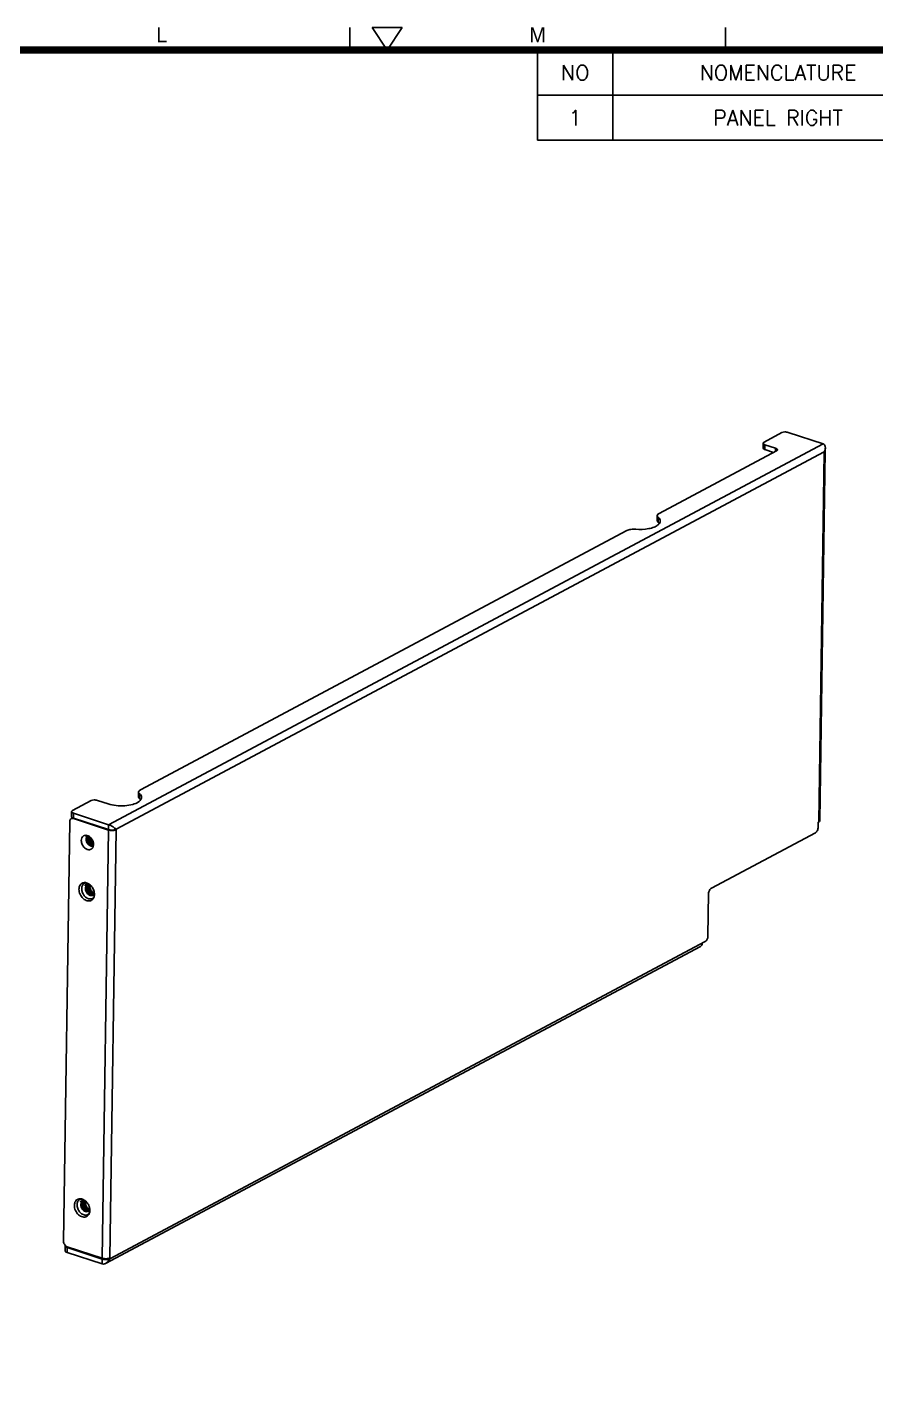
# Model space of a CAD drawing. Extents: x -425 to 6552, y -3049 to 3105.
# Drawn here: x 2870.2 to 2983, y -2190 to -2007.6 of the extents above; entities that cross this region are included whole.
import ezdxf
from ezdxf.enums import TextEntityAlignment as Align

# ---------------------------------------------------------------- set-up
doc = ezdxf.new("R2010")
doc.units = 0
doc.layers.get('0').update_dxf_attribs({"linetype": 'CONTINUOUS'})
doc.styles.add('SIM', font='simplex')
doc.styles.get("Standard").update_dxf_attribs({"font": 'gulim.ttc', "width": 0.8, "height": 2})

msp = doc.modelspace()

# ---------------------------------------------------------------- linework, layer by layer
for p, q in [((2913.04, -2010.65), (2913.04, -2007.65)), ((2918.04, -2010.65), (2916.04, -2007.65)), ((2920.04, -2007.65), (2916.04, -2007.65)), ((2920.04, -2007.65), (2918.04, -2010.65)), ((2963.04, -2010.65), (2963.04, -2007.65)), ((2938.04, -2022.65), (2938.04, -2010.65)), ((2948.04, -2010.65), (2948.04, -2022.65)), ((2938.04, -2016.65), (3113.04, -2016.65)), ((2938.04, -2022.65), (3113.04, -2022.65))]:
    msp.add_line(p, q)
at = {"color": 7, "linetype": 'CONTINUOUS'}
for p, q in [((2970.53, -2061.54), (2968.17, -2062.8)), ((2976.05, -2063.03), (2971.37, -2061.5)), ((2976.05, -2063.03), (2880.96, -2113.68)), ((2976.17, -2064.11), (2881.96, -2114.29)), ((2969.83, -2063.96), (2954.2, -2072.29)), ((2968.04, -2062.94), (2968.03, -2063.6)), ((2968.28, -2063.15), (2968.27, -2063.8)), ((2968.27, -2063.8), (2969.42, -2064.18)), ((2968.28, -2063.15), (2969.71, -2063.61)), ((2969.71, -2064.03), (2969.71, -2063.61)), ((2976.17, -2064.16), (2975.46, -2113.31)), ((2976.32, -2063.99), (2975.6, -2113.13)), ((2976.1, -2064.15), (2976.1, -2064.2)), ((2976.1, -2064.2), (2976.17, -2064.16)), ((2976.32, -2063.93), (2976.33, -2063.54)), ((2953.96, -2072.58), (2953.95, -2073.24)), ((2954.08, -2072.8), (2954.07, -2073.46)), ((2949.93, -2074.56), (2885.19, -2109.04)), ((2884.95, -2109.34), (2884.94, -2109.99)), ((2885.07, -2109.56), (2885.06, -2110.21)), ((2878.64, -2110.48), (2876.17, -2111.8)), ((2880.91, -2110.91), (2879.48, -2110.45)), ((2874.97, -2169.11), (2875.78, -2113.25)), ((2875.98, -2112.87), (2876.18, -2112.77)), ((2876.04, -2111.95), (2876.03, -2112.6)), ((2876.28, -2112.15), (2876.27, -2112.8)), ((2876.27, -2112.8), (2880.95, -2114.33)), ((2876.33, -2112.82), (2876.27, -2112.86)), ((2880.95, -2114.39), (2876.27, -2112.86)), ((2876.28, -2112.15), (2880.96, -2113.68)), ((2975.37, -2114), (2975.38, -2113.34)), ((2975.46, -2113.31), (2975.38, -2113.34)), ((2880.95, -2114.39), (2880.12, -2171.34)), ((2880.95, -2114.33), (2880.96, -2113.68)), ((2881.96, -2114.34), (2881.13, -2171.3)), ((2882.03, -2114.31), (2881.96, -2114.28)), ((2882.03, -2114.31), (2881.96, -2114.34)), ((2882.03, -2114.25), (2882.03, -2114.31)), ((2975, -2114.74), (2961.16, -2122.11)), ((2960.71, -2128.47), (2960.79, -2122.85)), ((2959.71, -2129.87), (2880.54, -2172.04)), ((2881.12, -2171.4), (2960.34, -2129.21)), ((2875.2, -2169.72), (2875.19, -2170.37)), ((2875.43, -2170.57), (2875.44, -2169.92)), ((2880.12, -2171.34), (2875.44, -2169.81)), ((2880.12, -2171.45), (2875.44, -2169.92)), ((2875.43, -2170.57), (2880.11, -2172.1)), ((2880.11, -2172.1), (2880.12, -2171.45)), ((2881.16, -2171.39), (2881.02, -2171.34)), ((2881.13, -2171.3), (2881.16, -2171.28)), ((2881.16, -2171.28), (2881.16, -2171.39))]:
    msp.add_line(p, q, dxfattribs=at)
at = {"const_width": 1}
msp.add_lwpolyline([(3113.04, -2010.65), (2313.04, -2010.65), (2313.04, -2560.65), (3113.04, -2560.65)], close=True, dxfattribs=at)
at = {"color": 7, "linetype": 'CONTINUOUS'}
for centre, radius, start, end in [((2974.83, -2063.43), 1.51, 333.1375, 337.6905), ((2976.19, -2063.93), 0.127, 347.5926, 359.0846), ((2976.19, -2063.93), 0.133, 342.7811, 347.6069), ((2975.34, -2063.52), 0.983, 356.2531, 359.1242), ((2953.31, -2074.32), 1.15, 44.1054, 48.9573), ((2884.3, -2111.08), 1.15, 44.1737, 48.9548), ((2881.41, -2112.7), 1.7, 266.2229, 275.6692), ((2881.42, -2112.89), 1.51, 275.7078, 279.156), ((2881.69, -2113.77), 0.583, 295.8036, 298.0175), ((2875.79, -2169.08), 0.822, 202.8519, 215.9548), ((2880.57, -2169.81), 1.7, 266.2229, 275.6692), ((2879.45, -2170.55), 1.88, 329.4445, 332.8977)]:
    msp.add_arc(centre, radius, start, end, dxfattribs=at)
at = {"color": 4, "linetype": 'CONTINUOUS'}
for centre, radius, start, end in [((2877.92, -2115.63), 0.542, 118.0706, 124.6785), ((2879.29, -2115.38), 0.819, 174.5248, 176.9055), ((2877.95, -2116.3), 1.01, 353.6425, 359.1937), ((2878.11, -2122.07), 0.708, 144.013, 147.3199), ((2878.33, -2122.04), 0.414, 111.9939, 118.0406), ((2878.43, -2122.04), 0.469, 123.7925, 128.9848), ((2878.24, -2122.21), 0.647, 80.1098, 81.9079), ((2877.44, -2122.95), 1.63, 9.2986, 18.4338), ((2878.7, -2122.7), 0.395, 298.6348, 308.2735), ((2878.77, -2122.68), 0.368, 298.0517, 303.7886), ((2878.7, -2122.7), 0.401, 308.2627, 308.8566), ((2878.69, -2122.69), 0.408, 308.8699, 313.4654), ((2878.68, -2122.69), 0.417, 313.4559, 315.153), ((2877.56, -2122.93), 1.51, 4.4308, 9.2511), ((2877.68, -2122.92), 1.39, 359.2091, 4.4458), ((2877.79, -2122.92), 1.29, 355.5686, 359.1751), ((2877.49, -2164.12), 0.708, 144.013, 147.3199), ((2877.82, -2164.09), 0.469, 123.7925, 128.9848), ((2877.71, -2164.08), 0.414, 111.9939, 118.0406), ((2877.63, -2164.25), 0.647, 80.1098, 81.9079), ((2876.83, -2164.99), 1.63, 9.2986, 18.4338), ((2878.08, -2164.75), 0.395, 298.6348, 308.2735), ((2878.08, -2164.74), 0.408, 308.8699, 313.4654), ((2878.15, -2164.73), 0.368, 298.0517, 303.7886), ((2878.08, -2164.74), 0.401, 308.2627, 308.8566), ((2878.07, -2164.73), 0.417, 313.4559, 315.153), ((2876.95, -2164.97), 1.51, 4.4308, 9.2511), ((2877.07, -2164.96), 1.39, 359.2091, 4.4458), ((2877.17, -2164.96), 1.29, 355.5686, 359.1751)]:
    msp.add_arc(centre, radius, start, end, dxfattribs=at)
at = {"color": 7, "linetype": 'CONTINUOUS'}
for points, knots in [([(2971.37, -2061.5), (2971.23, -2061.46), (2970.94, -2061.43), (2970.65, -2061.47), (2970.53, -2061.54)], [0, 0, 0, 0, 0.523582, 1, 1, 1, 1]), ([(2968.27, -2063.8), (2968.24, -2063.79), (2968.14, -2063.75), (2968.03, -2063.67), (2968.03, -2063.6)], [0, 0, 0, 0, 0.337668, 1, 1, 1, 1]), ([(2968.17, -2062.8), (2968.15, -2062.81), (2968.09, -2062.84), (2968.04, -2062.9), (2968.04, -2062.94)], [0, 0, 0, 0, 0.313622, 1, 1, 1, 1]), ([(2968.04, -2062.94), (2968.04, -2062.96), (2968.06, -2063.02), (2968.15, -2063.09), (2968.23, -2063.13), (2968.28, -2063.15)], [0, 0, 0, 0, 0.180574, 0.527361, 1, 1, 1, 1]), ([(2969.71, -2063.61), (2969.75, -2063.63), (2969.84, -2063.66), (2969.95, -2063.75), (2969.95, -2063.82)], [0, 0, 0, 0, 0.337668, 1, 1, 1, 1]), ([(2969.95, -2063.82), (2969.95, -2063.83), (2969.93, -2063.9), (2969.87, -2063.94), (2969.83, -2063.96)], [0, 0, 0, 0, 0.205532, 1, 1, 1, 1]), ([(2976.33, -2063.54), (2976.33, -2063.43), (2976.31, -2063.27), (2976.18, -2063.1), (2976.09, -2063.05), (2976.05, -2063.03)], [0, 0, 0, 0, 0.510861, 0.754713, 1, 1, 1, 1]), ([(2976.17, -2064.11), (2976.18, -2064.1), (2976.22, -2064.08), (2976.25, -2064.06), (2976.27, -2064.04)], [0, 0, 0, 0, 0.273063, 1, 1, 1, 1]), ([(2976.17, -2064.16), (2976.18, -2064.16), (2976.22, -2064.13), (2976.26, -2064.11), (2976.28, -2064.08)], [0, 0, 0, 0, 0.278399, 1, 1, 1, 1]), ([(2976.28, -2064.08), (2976.29, -2064.07), (2976.31, -2064.05), (2976.32, -2064.01), (2976.32, -2063.99)], [0, 0, 0, 0, 0.275721, 1, 1, 1, 1]), ([(2954.07, -2073.46), (2954.05, -2073.44), (2953.99, -2073.38), (2953.95, -2073.3), (2953.95, -2073.24)], [0, 0, 0, 0, 0.290755, 1, 1, 1, 1]), ([(2954.2, -2072.29), (2954.17, -2072.31), (2954.06, -2072.37), (2953.96, -2072.49), (2953.96, -2072.58)], [0, 0, 0, 0, 0.313824, 1, 1, 1, 1]), ([(2953.96, -2072.58), (2953.96, -2072.6), (2953.97, -2072.69), (2954.03, -2072.76), (2954.08, -2072.8)], [0, 0, 0, 0, 0.22329, 1, 1, 1, 1]), ([(2954.08, -2072.8), (2954.16, -2072.87), (2954.29, -2073.02), (2954.35, -2073.22), (2954.35, -2073.31)], [0, 0, 0, 0, 0.546159, 1, 1, 1, 1]), ([(2954.35, -2073.31), (2954.35, -2073.33), (2954.34, -2073.45), (2954.29, -2073.55), (2954.24, -2073.62)], [0, 0, 0, 0, 0.238337, 1, 1, 1, 1]), ([(2951.1, -2074.39), (2950.88, -2074.37), (2950.48, -2074.38), (2950.09, -2074.48), (2949.93, -2074.56)], [0, 0, 0, 0, 0.544268, 1, 1, 1, 1]), ([(2954.05, -2073.81), (2953.9, -2073.94), (2953.5, -2074.14), (2952.51, -2074.41), (2951.67, -2074.44), (2951.1, -2074.39)], [0, 0, 0, 0, 0.193591, 0.436736, 1, 1, 1, 1]), ([(2954.24, -2073.62), (2954.23, -2073.64), (2954.17, -2073.71), (2954.11, -2073.77), (2954.05, -2073.81)], [0, 0, 0, 0, 0.233577, 1, 1, 1, 1]), ([(2885.19, -2109.04), (2885.16, -2109.06), (2885.05, -2109.13), (2884.95, -2109.25), (2884.95, -2109.34)], [0, 0, 0, 0, 0.313824, 1, 1, 1, 1]), ([(2884.95, -2109.34), (2884.95, -2109.36), (2884.96, -2109.44), (2885.02, -2109.51), (2885.07, -2109.56)], [0, 0, 0, 0, 0.22329, 1, 1, 1, 1]), ([(2885.07, -2109.56), (2885.15, -2109.63), (2885.28, -2109.78), (2885.34, -2109.98), (2885.34, -2110.06)], [0, 0, 0, 0, 0.54605, 1, 1, 1, 1]), ([(2879.48, -2110.45), (2879.33, -2110.4), (2879.05, -2110.37), (2878.76, -2110.42), (2878.64, -2110.48)], [0, 0, 0, 0, 0.523582, 1, 1, 1, 1]), ([(2884.95, -2110.64), (2884.71, -2110.8), (2884.1, -2111.03), (2883.08, -2111.19), (2881.98, -2111.16), (2881.25, -2111.02), (2880.91, -2110.91)], [0, 0, 0, 0, 0.206237, 0.465432, 0.743251, 1, 1, 1, 1]), ([(2885.06, -2110.21), (2885.04, -2110.2), (2884.98, -2110.14), (2884.94, -2110.05), (2884.94, -2109.99)], [0, 0, 0, 0, 0.290755, 1, 1, 1, 1]), ([(2885.26, -2110.33), (2885.25, -2110.35), (2885.2, -2110.43), (2885.13, -2110.49), (2885.08, -2110.54)], [0, 0, 0, 0, 0.23274, 1, 1, 1, 1]), ([(2885.34, -2110.06), (2885.34, -2110.09), (2885.33, -2110.18), (2885.3, -2110.27), (2885.26, -2110.33)], [0, 0, 0, 0, 0.241363, 1, 1, 1, 1]), ([(2875.78, -2113.25), (2875.79, -2113.17), (2875.81, -2113.02), (2875.92, -2112.91), (2875.98, -2112.87)], [0, 0, 0, 0, 0.532895, 1, 1, 1, 1]), ([(2875.98, -2112.87), (2876, -2112.86), (2876.09, -2112.83), (2876.2, -2112.83), (2876.27, -2112.86)], [0, 0, 0, 0, 0.240125, 1, 1, 1, 1]), ([(2876.17, -2111.8), (2876.15, -2111.81), (2876.09, -2111.84), (2876.04, -2111.9), (2876.04, -2111.95)], [0, 0, 0, 0, 0.313622, 1, 1, 1, 1]), ([(2876.04, -2111.95), (2876.04, -2111.96), (2876.06, -2112.02), (2876.15, -2112.1), (2876.23, -2112.13), (2876.28, -2112.15)], [0, 0, 0, 0, 0.180574, 0.527361, 1, 1, 1, 1]), ([(2975.6, -2113.13), (2975.6, -2113.14), (2975.58, -2113.22), (2975.51, -2113.28), (2975.46, -2113.31)], [0, 0, 0, 0, 0.205532, 1, 1, 1, 1]), ([(2880.95, -2114.33), (2880.96, -2114.34), (2881.02, -2114.35), (2881.07, -2114.37), (2881.12, -2114.38)], [0, 0, 0, 0, 0.237862, 1, 1, 1, 1]), ([(2881.29, -2114.45), (2881.26, -2114.45), (2881.15, -2114.44), (2881.03, -2114.42), (2880.95, -2114.39)], [0, 0, 0, 0, 0.264434, 1, 1, 1, 1]), ([(2880.96, -2113.68), (2881.06, -2113.71), (2881.27, -2113.8), (2881.61, -2114), (2881.83, -2114.17), (2881.96, -2114.29)], [0, 0, 0, 0, 0.277859, 0.559656, 1, 1, 1, 1]), ([(2881.8, -2114.41), (2881.78, -2114.41), (2881.71, -2114.43), (2881.65, -2114.44), (2881.59, -2114.44)], [0, 0, 0, 0, 0.238169, 1, 1, 1, 1]), ([(2881.67, -2114.38), (2881.71, -2114.37), (2881.76, -2114.36), (2881.81, -2114.35), (2881.83, -2114.34)], [0, 0, 0, 0, 0.761336, 1, 1, 1, 1]), ([(2881.96, -2114.34), (2881.95, -2114.35), (2881.89, -2114.38), (2881.84, -2114.39), (2881.8, -2114.41)], [0, 0, 0, 0, 0.228953, 1, 1, 1, 1]), ([(2881.83, -2114.34), (2881.86, -2114.33), (2881.89, -2114.32), (2881.93, -2114.3), (2881.94, -2114.3)], [0, 0, 0, 0, 0.764918, 1, 1, 1, 1]), ([(2975, -2114.74), (2975.12, -2114.68), (2975.3, -2114.43), (2975.37, -2114.15), (2975.37, -2114)], [0, 0, 0, 0, 0.463116, 1, 1, 1, 1]), ([(2960.79, -2122.85), (2960.79, -2122.7), (2960.87, -2122.42), (2961.05, -2122.17), (2961.16, -2122.11)], [0, 0, 0, 0, 0.536884, 1, 1, 1, 1]), ([(2959.71, -2129.87), (2959.78, -2129.84), (2959.9, -2129.7), (2959.94, -2129.52), (2959.94, -2129.43)], [0, 0, 0, 0, 0.467026, 1, 1, 1, 1]), ([(2960.34, -2129.21), (2960.46, -2129.15), (2960.63, -2128.91), (2960.71, -2128.63), (2960.71, -2128.47)], [0, 0, 0, 0, 0.463116, 1, 1, 1, 1]), ([(2875.03, -2169.4), (2875.02, -2169.38), (2874.98, -2169.28), (2874.97, -2169.18), (2874.97, -2169.11)], [0, 0, 0, 0, 0.258357, 1, 1, 1, 1]), ([(2875.27, -2169.84), (2875.26, -2169.83), (2875.23, -2169.8), (2875.21, -2169.77), (2875.2, -2169.74)], [0, 0, 0, 0, 0.29098, 1, 1, 1, 1]), ([(2875.44, -2169.81), (2875.42, -2169.8), (2875.33, -2169.77), (2875.26, -2169.72), (2875.21, -2169.67)], [0, 0, 0, 0, 0.237073, 1, 1, 1, 1]), ([(2875.44, -2169.92), (2875.42, -2169.91), (2875.36, -2169.89), (2875.31, -2169.86), (2875.27, -2169.84)], [0, 0, 0, 0, 0.279478, 1, 1, 1, 1]), ([(2875.19, -2170.37), (2875.19, -2170.39), (2875.21, -2170.45), (2875.29, -2170.52), (2875.38, -2170.56), (2875.43, -2170.57)], [0, 0, 0, 0, 0.180699, 0.527237, 1, 1, 1, 1]), ([(2880.12, -2171.45), (2880.13, -2171.45), (2880.18, -2171.47), (2880.24, -2171.48), (2880.28, -2171.49)], [0, 0, 0, 0, 0.237862, 1, 1, 1, 1]), ([(2880.74, -2171.51), (2880.78, -2171.5), (2880.91, -2171.49), (2881.04, -2171.45), (2881.12, -2171.4)], [0, 0, 0, 0, 0.280273, 1, 1, 1, 1]), ([(2880.76, -2171.4), (2880.78, -2171.39), (2880.85, -2171.39), (2880.91, -2171.37), (2880.96, -2171.36)], [0, 0, 0, 0, 0.260903, 1, 1, 1, 1]), ([(2880.54, -2172.04), (2880.51, -2172.06), (2880.37, -2172.12), (2880.21, -2172.14), (2880.11, -2172.1)], [0, 0, 0, 0, 0.2672, 1, 1, 1, 1])]:
    msp.add_open_spline(points, degree=3, knots=knots, dxfattribs=at)
for points in [[(2976.22, -2064), (2976.25, -2063.94), (2976.27, -2063.88), (2976.28, -2063.82)], [(2976.27, -2064.04), (2976.28, -2064.03), (2976.29, -2064.02), (2976.3, -2064)], [(2976.28, -2063.82), (2976.31, -2063.75), (2976.32, -2063.67), (2976.33, -2063.59)], [(2976.3, -2064), (2976.31, -2063.99), (2976.31, -2063.98), (2976.32, -2063.97)], [(2954.14, -2073.52), (2954.17, -2073.56), (2954.2, -2073.6), (2954.23, -2073.63)], [(2885.08, -2110.54), (2885.04, -2110.58), (2884.99, -2110.61), (2884.95, -2110.64)], [(2885.13, -2110.28), (2885.16, -2110.31), (2885.19, -2110.35), (2885.22, -2110.39)], [(2876.04, -2112.64), (2876.04, -2112.62), (2876.03, -2112.61), (2876.03, -2112.6)], [(2876.06, -2112.67), (2876.05, -2112.66), (2876.04, -2112.65), (2876.04, -2112.64)], [(2876.08, -2112.7), (2876.07, -2112.69), (2876.06, -2112.68), (2876.06, -2112.67)], [(2876.12, -2112.73), (2876.1, -2112.72), (2876.09, -2112.71), (2876.08, -2112.7)], [(2876.18, -2112.77), (2876.16, -2112.76), (2876.14, -2112.74), (2876.12, -2112.73)], [(2876.27, -2112.8), (2876.24, -2112.79), (2876.21, -2112.78), (2876.18, -2112.77)], [(2881.12, -2114.38), (2881.17, -2114.39), (2881.23, -2114.39), (2881.29, -2114.4)], [(2881.59, -2114.44), (2881.49, -2114.46), (2881.39, -2114.46), (2881.29, -2114.45)], [(2875.21, -2169.67), (2875.18, -2169.64), (2875.15, -2169.6), (2875.12, -2169.56)], [(2875.2, -2169.72), (2875.2, -2169.7), (2875.2, -2169.68), (2875.21, -2169.67)], [(2875.2, -2169.74), (2875.2, -2169.73), (2875.2, -2169.72), (2875.2, -2169.72)], [(2880.12, -2171.34), (2880.16, -2171.35), (2880.2, -2171.37), (2880.25, -2171.37)], [(2880.25, -2171.37), (2880.32, -2171.39), (2880.39, -2171.4), (2880.46, -2171.4)], [(2880.28, -2171.49), (2880.34, -2171.5), (2880.4, -2171.51), (2880.46, -2171.51)], [(2880.46, -2171.4), (2880.56, -2171.41), (2880.66, -2171.41), (2880.76, -2171.4)], [(2881.07, -2171.5), (2880.94, -2171.72), (2880.76, -2171.92), (2880.54, -2172.04)], [(2880.96, -2171.36), (2881, -2171.35), (2881.04, -2171.33), (2881.08, -2171.32)], [(2881.08, -2171.32), (2881.1, -2171.31), (2881.11, -2171.3), (2881.13, -2171.3)]]:
    msp.add_open_spline(points, degree=3, dxfattribs=at)
at = {"color": 4, "linetype": 'CONTINUOUS'}
for points, knots in [([(2877.33, -2115.78), (2877.33, -2115.66), (2877.37, -2115.43), (2877.52, -2115.24), (2877.61, -2115.18)], [0, 0, 0, 0, 0.531297, 1, 1, 1, 1]), ([(2877.66, -2115.15), (2877.69, -2115.13), (2877.82, -2115.08), (2877.97, -2115.08), (2878.07, -2115.1)], [0, 0, 0, 0, 0.242779, 1, 1, 1, 1]), ([(2877.9, -2115.25), (2877.92, -2115.22), (2877.96, -2115.16), (2878.02, -2115.11), (2878.05, -2115.09)], [0, 0, 0, 0, 0.506761, 1, 1, 1, 1]), ([(2878.09, -2115.1), (2878.06, -2115.12), (2877.99, -2115.16), (2877.93, -2115.22), (2877.9, -2115.25)], [0, 0, 0, 0, 0.49712, 1, 1, 1, 1]), ([(2877.98, -2115.6), (2877.98, -2115.55), (2877.99, -2115.46), (2878.03, -2115.33), (2878.1, -2115.22), (2878.16, -2115.16), (2878.2, -2115.14)], [0, 0, 0, 0, 0.274395, 0.530737, 0.770825, 1, 1, 1, 1]), ([(2878.21, -2115.14), (2878.19, -2115.17), (2878.15, -2115.22), (2878.07, -2115.33), (2878.02, -2115.52), (2878.03, -2115.75), (2878.09, -2115.99), (2878.2, -2116.2), (2878.36, -2116.38), (2878.54, -2116.5), (2878.68, -2116.54), (2878.74, -2116.55)], [0, 0, 0, 0, 0.054811, 0.111564, 0.232238, 0.362996, 0.500336, 0.638398, 0.770713, 0.89198, 1, 1, 1, 1]), ([(2878.07, -2115.1), (2878.32, -2115.15), (2878.78, -2115.51), (2878.96, -2116.04), (2878.95, -2116.31)], [0, 0, 0, 0, 0.482277, 1, 1, 1, 1]), ([(2878.24, -2115.16), (2878.2, -2115.21), (2878.14, -2115.33), (2878.12, -2115.46), (2878.11, -2115.53)], [0, 0, 0, 0, 0.479553, 1, 1, 1, 1]), ([(2878.21, -2115.48), (2878.21, -2115.43), (2878.23, -2115.32), (2878.27, -2115.22), (2878.29, -2115.18)], [0, 0, 0, 0, 0.515579, 1, 1, 1, 1]), ([(2878.34, -2115.21), (2878.33, -2115.22), (2878.31, -2115.3), (2878.3, -2115.38), (2878.29, -2115.43)], [0, 0, 0, 0, 0.241951, 1, 1, 1, 1]), ([(2878.39, -2115.38), (2878.39, -2115.37), (2878.4, -2115.33), (2878.4, -2115.28), (2878.41, -2115.25)], [0, 0, 0, 0, 0.254304, 1, 1, 1, 1]), ([(2878.62, -2116.95), (2878.56, -2116.98), (2878.42, -2117.02), (2878.11, -2117), (2877.73, -2116.77), (2877.42, -2116.33), (2877.33, -2115.96), (2877.33, -2115.78)], [0, 0, 0, 0, 0.102596, 0.211462, 0.457077, 0.731784, 1, 1, 1, 1]), ([(2878.74, -2116.55), (2878.69, -2116.54), (2878.6, -2116.53), (2878.46, -2116.46), (2878.32, -2116.37), (2878.16, -2116.2), (2878.02, -2115.95), (2877.97, -2115.72), (2877.98, -2115.6)], [0, 0, 0, 0, 0.107598, 0.223329, 0.347005, 0.476968, 0.743786, 1, 1, 1, 1]), ([(2878.11, -2115.53), (2878.11, -2115.64), (2878.14, -2115.86), (2878.25, -2116.1), (2878.39, -2116.27), (2878.53, -2116.4), (2878.66, -2116.47), (2878.75, -2116.49)], [0, 0, 0, 0, 0.258471, 0.524818, 0.654509, 0.778194, 1, 1, 1, 1]), ([(2878.76, -2116.41), (2878.68, -2116.38), (2878.52, -2116.28), (2878.34, -2116.05), (2878.23, -2115.78), (2878.2, -2115.58), (2878.21, -2115.48)], [0, 0, 0, 0, 0.229081, 0.482892, 0.745815, 1, 1, 1, 1]), ([(2878.29, -2115.43), (2878.29, -2115.52), (2878.31, -2115.71), (2878.41, -2115.96), (2878.56, -2116.18), (2878.7, -2116.29), (2878.77, -2116.33)], [0, 0, 0, 0, 0.250736, 0.510667, 0.765077, 1, 1, 1, 1]), ([(2878.76, -2116.21), (2878.71, -2116.16), (2878.6, -2116.05), (2878.47, -2115.85), (2878.4, -2115.62), (2878.39, -2115.46), (2878.39, -2115.38)], [0, 0, 0, 0, 0.242288, 0.49709, 0.753251, 1, 1, 1, 1]), ([(2878.48, -2115.34), (2878.47, -2115.49), (2878.51, -2115.71), (2878.66, -2115.97), (2878.76, -2116.09), (2878.81, -2116.14)], [0, 0, 0, 0, 0.498983, 0.754636, 1, 1, 1, 1]), ([(2878.94, -2116.11), (2878.89, -2116.06), (2878.79, -2115.97), (2878.64, -2115.74), (2878.58, -2115.53), (2878.57, -2115.39)], [0, 0, 0, 0, 0.241622, 0.494811, 1, 1, 1, 1]), ([(2878.95, -2116.41), (2878.94, -2116.52), (2878.87, -2116.74), (2878.71, -2116.9), (2878.62, -2116.95)], [0, 0, 0, 0, 0.527792, 1, 1, 1, 1]), ([(2878.93, -2116.52), (2878.9, -2116.53), (2878.84, -2116.55), (2878.77, -2116.55), (2878.74, -2116.55)], [0, 0, 0, 0, 0.490329, 1, 1, 1, 1]), ([(2878.75, -2116.49), (2878.78, -2116.5), (2878.85, -2116.5), (2878.91, -2116.5), (2878.94, -2116.49)], [0, 0, 0, 0, 0.512286, 1, 1, 1, 1]), ([(2878.95, -2116.32), (2878.94, -2116.31), (2878.87, -2116.28), (2878.81, -2116.24), (2878.76, -2116.21)], [0, 0, 0, 0, 0.239659, 1, 1, 1, 1]), ([(2878.94, -2116.45), (2878.93, -2116.45), (2878.87, -2116.44), (2878.81, -2116.43), (2878.76, -2116.41)], [0, 0, 0, 0, 0.240386, 1, 1, 1, 1]), ([(2878.77, -2116.33), (2878.79, -2116.34), (2878.84, -2116.37), (2878.9, -2116.39), (2878.95, -2116.4)], [0, 0, 0, 0, 0.260958, 1, 1, 1, 1]), ([(2878.81, -2116.14), (2878.82, -2116.14), (2878.87, -2116.18), (2878.91, -2116.21), (2878.95, -2116.23)], [0, 0, 0, 0, 0.257333, 1, 1, 1, 1]), ([(2877.02, -2122.27), (2877.02, -2122.21), (2877.04, -2121.98), (2877.12, -2121.76), (2877.23, -2121.64)], [0, 0, 0, 0, 0.270316, 1, 1, 1, 1]), ([(2878.65, -2123.74), (2878.58, -2123.78), (2878.4, -2123.83), (2878.11, -2123.81), (2877.83, -2123.7), (2877.47, -2123.44), (2877.13, -2122.96), (2877.02, -2122.49), (2877.02, -2122.27)], [0, 0, 0, 0, 0.102387, 0.211031, 0.329559, 0.458183, 0.732331, 1, 1, 1, 1]), ([(2878.51, -2123.55), (2878.44, -2123.55), (2878.29, -2123.53), (2878.09, -2123.44), (2877.89, -2123.3), (2877.71, -2123.12), (2877.57, -2122.91), (2877.42, -2122.6), (2877.37, -2122.34), (2877.38, -2122.18)], [0, 0, 0, 0, 0.107205, 0.222577, 0.345994, 0.475831, 0.609441, 0.743634, 1, 1, 1, 1]), ([(2877.38, -2122.18), (2877.38, -2122.15), (2877.38, -2122.03), (2877.41, -2121.92), (2877.44, -2121.84)], [0, 0, 0, 0, 0.260499, 1, 1, 1, 1]), ([(2877.44, -2121.46), (2877.57, -2121.4), (2877.89, -2121.34), (2878.36, -2121.53), (2878.75, -2121.91), (2878.93, -2122.25), (2878.99, -2122.43)], [0, 0, 0, 0, 0.209864, 0.448225, 0.717833, 1, 1, 1, 1]), ([(2877.44, -2121.84), (2877.44, -2121.83), (2877.46, -2121.78), (2877.49, -2121.73), (2877.51, -2121.69)], [0, 0, 0, 0, 0.255569, 1, 1, 1, 1]), ([(2877.53, -2121.66), (2877.54, -2121.65), (2877.57, -2121.61), (2877.61, -2121.57), (2877.63, -2121.55)], [0, 0, 0, 0, 0.253695, 1, 1, 1, 1]), ([(2877.63, -2121.55), (2877.68, -2121.51), (2877.78, -2121.44), (2877.91, -2121.41), (2877.97, -2121.4)], [0, 0, 0, 0, 0.49736, 1, 1, 1, 1]), ([(2877.8, -2121.8), (2877.83, -2121.76), (2877.9, -2121.68), (2878.03, -2121.6), (2878.18, -2121.56), (2878.28, -2121.56), (2878.33, -2121.57)], [0, 0, 0, 0, 0.251385, 0.495647, 0.742224, 1, 1, 1, 1]), ([(2878.42, -2121.62), (2878.37, -2121.61), (2878.25, -2121.59), (2878.08, -2121.62), (2877.92, -2121.69), (2877.84, -2121.76), (2877.8, -2121.8)], [0, 0, 0, 0, 0.262403, 0.511861, 0.755027, 1, 1, 1, 1]), ([(2877.88, -2122.16), (2877.88, -2122.1), (2877.89, -2122), (2877.94, -2121.86), (2878.02, -2121.75), (2878.1, -2121.69), (2878.13, -2121.67)], [0, 0, 0, 0, 0.275591, 0.531686, 0.770851, 1, 1, 1, 1]), ([(2878.65, -2123.1), (2878.6, -2123.1), (2878.5, -2123.08), (2878.36, -2123.02), (2878.23, -2122.92), (2878.07, -2122.76), (2877.92, -2122.5), (2877.88, -2122.27), (2877.88, -2122.16)], [0, 0, 0, 0, 0.107598, 0.223329, 0.347005, 0.476968, 0.743786, 1, 1, 1, 1]), ([(2878.14, -2121.68), (2878.11, -2121.7), (2878.07, -2121.75), (2877.99, -2121.86), (2877.93, -2122.04), (2877.93, -2122.28), (2877.99, -2122.52), (2878.1, -2122.75), (2878.26, -2122.93), (2878.44, -2123.05), (2878.58, -2123.09), (2878.65, -2123.1)], [0, 0, 0, 0, 0.054544, 0.110883, 0.230635, 0.360832, 0.498172, 0.636708, 0.769717, 0.891611, 1, 1, 1, 1]), ([(2878.02, -2122.08), (2878.01, -2122.22), (2878.05, -2122.44), (2878.18, -2122.69), (2878.31, -2122.85), (2878.46, -2122.97), (2878.63, -2123.05), (2878.77, -2123.06), (2878.87, -2123.04), (2878.92, -2123.02), (2878.94, -2123.01)], [0, 0, 0, 0, 0.274661, 0.415862, 0.552549, 0.680336, 0.796587, 0.901622, 0.951296, 1, 1, 1, 1]), ([(2878.22, -2121.64), (2878.19, -2121.66), (2878.13, -2121.72), (2878.05, -2121.87), (2878.02, -2122), (2878.02, -2122.08)], [0, 0, 0, 0, 0.233399, 0.476647, 1, 1, 1, 1]), ([(2878.11, -2122.03), (2878.12, -2121.95), (2878.15, -2121.81), (2878.22, -2121.68), (2878.27, -2121.63)], [0, 0, 0, 0, 0.522409, 1, 1, 1, 1]), ([(2878.98, -2122.98), (2878.93, -2123), (2878.83, -2123.01), (2878.68, -2122.98), (2878.52, -2122.89), (2878.38, -2122.77), (2878.26, -2122.61), (2878.14, -2122.37), (2878.11, -2122.16), (2878.11, -2122.03)], [0, 0, 0, 0, 0.098776, 0.206071, 0.324329, 0.452973, 0.589194, 0.728922, 1, 1, 1, 1]), ([(2878.17, -2121.65), (2878.21, -2121.64), (2878.3, -2121.62), (2878.39, -2121.62), (2878.43, -2121.63)], [0, 0, 0, 0, 0.487105, 1, 1, 1, 1]), ([(2878.2, -2121.99), (2878.19, -2122.1), (2878.22, -2122.26), (2878.3, -2122.47), (2878.38, -2122.62), (2878.49, -2122.74), (2878.64, -2122.87), (2878.77, -2122.94), (2878.87, -2122.95)], [0, 0, 0, 0, 0.259677, 0.394204, 0.52775, 0.657383, 0.780532, 1, 1, 1, 1]), ([(2878.32, -2121.62), (2878.28, -2121.67), (2878.22, -2121.79), (2878.2, -2121.92), (2878.2, -2121.99)], [0, 0, 0, 0, 0.480229, 1, 1, 1, 1]), ([(2879.04, -2122.9), (2879, -2122.91), (2878.9, -2122.89), (2878.76, -2122.83), (2878.63, -2122.73), (2878.51, -2122.61), (2878.41, -2122.46), (2878.32, -2122.23), (2878.29, -2122.05), (2878.3, -2121.93)], [0, 0, 0, 0, 0.102609, 0.214522, 0.335952, 0.465337, 0.599921, 0.736334, 1, 1, 1, 1]), ([(2878.3, -2121.93), (2878.3, -2121.88), (2878.32, -2121.77), (2878.36, -2121.67), (2878.38, -2121.62)], [0, 0, 0, 0, 0.516345, 1, 1, 1, 1]), ([(2878.38, -2121.89), (2878.37, -2122), (2878.41, -2122.23), (2878.53, -2122.49), (2878.68, -2122.66), (2878.8, -2122.76), (2878.93, -2122.83), (2879.02, -2122.85), (2879.07, -2122.86)], [0, 0, 0, 0, 0.26062, 0.528517, 0.658087, 0.780804, 0.894916, 1, 1, 1, 1]), ([(2878.38, -2121.89), (2878.38, -2121.87), (2878.39, -2121.78), (2878.41, -2121.69), (2878.44, -2121.63)], [0, 0, 0, 0, 0.259979, 1, 1, 1, 1]), ([(2878.97, -2122.74), (2878.9, -2122.71), (2878.76, -2122.6), (2878.59, -2122.38), (2878.49, -2122.12), (2878.47, -2121.93), (2878.48, -2121.84)], [0, 0, 0, 0, 0.233675, 0.487968, 0.748548, 1, 1, 1, 1]), ([(2878.48, -2121.84), (2878.48, -2121.82), (2878.48, -2121.77), (2878.49, -2121.72), (2878.5, -2121.68)], [0, 0, 0, 0, 0.255248, 1, 1, 1, 1]), ([(2878.89, -2123.43), (2878.84, -2123.47), (2878.72, -2123.54), (2878.58, -2123.56), (2878.51, -2123.55)], [0, 0, 0, 0, 0.492907, 1, 1, 1, 1]), ([(2879.07, -2123.02), (2879.06, -2123.17), (2878.99, -2123.46), (2878.77, -2123.68), (2878.65, -2123.74)], [0, 0, 0, 0, 0.5296, 1, 1, 1, 1]), ([(2878.89, -2123.05), (2878.85, -2123.07), (2878.77, -2123.1), (2878.69, -2123.1), (2878.65, -2123.1)], [0, 0, 0, 0, 0.489372, 1, 1, 1, 1]), ([(2878.87, -2122.95), (2878.88, -2122.95), (2878.93, -2122.96), (2878.97, -2122.96), (2879.01, -2122.95)], [0, 0, 0, 0, 0.257841, 1, 1, 1, 1]), ([(2879, -2123.34), (2878.99, -2123.35), (2878.96, -2123.38), (2878.92, -2123.41), (2878.89, -2123.43)], [0, 0, 0, 0, 0.252805, 1, 1, 1, 1]), ([(2878.97, -2122.74), (2878.98, -2122.75), (2879.01, -2122.76), (2879.04, -2122.77), (2879.07, -2122.78)], [0, 0, 0, 0, 0.254269, 1, 1, 1, 1]), ([(2879.07, -2122.78), (2879.06, -2122.78), (2879.03, -2122.77), (2878.99, -2122.76), (2878.97, -2122.74)], [0, 0, 0, 0, 0.244577, 1, 1, 1, 1]), ([(2879.07, -2122.85), (2879.06, -2122.86), (2879.04, -2122.91), (2879.01, -2122.95), (2878.98, -2122.98)], [0, 0, 0, 0, 0.257937, 1, 1, 1, 1]), ([(2878.04, -2165.78), (2877.96, -2165.83), (2877.78, -2165.88), (2877.5, -2165.86), (2877.21, -2165.75), (2876.85, -2165.48), (2876.51, -2165), (2876.4, -2164.54), (2876.41, -2164.31)], [0, 0, 0, 0, 0.102387, 0.211031, 0.329559, 0.458183, 0.732331, 1, 1, 1, 1]), ([(2876.41, -2164.31), (2876.41, -2164.25), (2876.42, -2164.03), (2876.51, -2163.81), (2876.61, -2163.68)], [0, 0, 0, 0, 0.270316, 1, 1, 1, 1]), ([(2876.76, -2164.22), (2876.76, -2164.19), (2876.77, -2164.08), (2876.79, -2163.97), (2876.82, -2163.89)], [0, 0, 0, 0, 0.260499, 1, 1, 1, 1]), ([(2877.89, -2165.6), (2877.82, -2165.6), (2877.68, -2165.57), (2877.47, -2165.49), (2877.27, -2165.35), (2877.1, -2165.17), (2876.95, -2164.95), (2876.81, -2164.65), (2876.76, -2164.39), (2876.76, -2164.22)], [0, 0, 0, 0, 0.107205, 0.222577, 0.345994, 0.475831, 0.609441, 0.743634, 1, 1, 1, 1]), ([(2876.82, -2163.89), (2876.83, -2163.87), (2876.85, -2163.82), (2876.87, -2163.77), (2876.9, -2163.74)], [0, 0, 0, 0, 0.255569, 1, 1, 1, 1]), ([(2876.83, -2163.51), (2876.95, -2163.44), (2877.27, -2163.39), (2877.74, -2163.58), (2878.14, -2163.95), (2878.32, -2164.29), (2878.38, -2164.48)], [0, 0, 0, 0, 0.209864, 0.448225, 0.717833, 1, 1, 1, 1]), ([(2876.92, -2163.7), (2876.93, -2163.69), (2876.96, -2163.65), (2876.99, -2163.62), (2877.02, -2163.59)], [0, 0, 0, 0, 0.253695, 1, 1, 1, 1]), ([(2877.02, -2163.59), (2877.06, -2163.55), (2877.17, -2163.49), (2877.29, -2163.45), (2877.35, -2163.45)], [0, 0, 0, 0, 0.49736, 1, 1, 1, 1]), ([(2877.19, -2163.85), (2877.22, -2163.8), (2877.28, -2163.73), (2877.41, -2163.64), (2877.56, -2163.6), (2877.67, -2163.6), (2877.72, -2163.61)], [0, 0, 0, 0, 0.251385, 0.495647, 0.742224, 1, 1, 1, 1]), ([(2877.81, -2163.67), (2877.75, -2163.65), (2877.63, -2163.64), (2877.46, -2163.66), (2877.31, -2163.73), (2877.23, -2163.81), (2877.19, -2163.85)], [0, 0, 0, 0, 0.262403, 0.511861, 0.755027, 1, 1, 1, 1]), ([(2878.03, -2165.14), (2877.98, -2165.14), (2877.89, -2165.12), (2877.74, -2165.06), (2877.61, -2164.97), (2877.45, -2164.8), (2877.31, -2164.55), (2877.26, -2164.31), (2877.27, -2164.2)], [0, 0, 0, 0, 0.107598, 0.223329, 0.347005, 0.476968, 0.743786, 1, 1, 1, 1]), ([(2877.27, -2164.2), (2877.27, -2164.15), (2877.28, -2164.05), (2877.33, -2163.91), (2877.41, -2163.79), (2877.48, -2163.74), (2877.52, -2163.72)], [0, 0, 0, 0, 0.275591, 0.531686, 0.770851, 1, 1, 1, 1]), ([(2877.52, -2163.72), (2877.5, -2163.74), (2877.45, -2163.79), (2877.37, -2163.91), (2877.32, -2164.09), (2877.31, -2164.33), (2877.37, -2164.57), (2877.49, -2164.79), (2877.64, -2164.97), (2877.83, -2165.1), (2877.97, -2165.14), (2878.03, -2165.14)], [0, 0, 0, 0, 0.054544, 0.110883, 0.230635, 0.360832, 0.498172, 0.636708, 0.769717, 0.891611, 1, 1, 1, 1]), ([(2877.4, -2164.13), (2877.39, -2164.27), (2877.44, -2164.48), (2877.57, -2164.73), (2877.7, -2164.9), (2877.85, -2165.02), (2878.01, -2165.09), (2878.15, -2165.1), (2878.26, -2165.08), (2878.3, -2165.07), (2878.33, -2165.05)], [0, 0, 0, 0, 0.274661, 0.415862, 0.552549, 0.680336, 0.796587, 0.901622, 0.951296, 1, 1, 1, 1]), ([(2877.6, -2163.68), (2877.57, -2163.71), (2877.52, -2163.77), (2877.43, -2163.91), (2877.41, -2164.04), (2877.4, -2164.13)], [0, 0, 0, 0, 0.233399, 0.476647, 1, 1, 1, 1]), ([(2878.37, -2165.03), (2878.32, -2165.04), (2878.22, -2165.05), (2878.06, -2165.02), (2877.91, -2164.94), (2877.77, -2164.81), (2877.65, -2164.65), (2877.53, -2164.41), (2877.49, -2164.21), (2877.5, -2164.08)], [0, 0, 0, 0, 0.098776, 0.206071, 0.324329, 0.452973, 0.589194, 0.728922, 1, 1, 1, 1]), ([(2877.5, -2164.08), (2877.5, -2164), (2877.53, -2163.85), (2877.61, -2163.72), (2877.66, -2163.67)], [0, 0, 0, 0, 0.522409, 1, 1, 1, 1]), ([(2877.56, -2163.7), (2877.6, -2163.68), (2877.69, -2163.66), (2877.78, -2163.67), (2877.82, -2163.67)], [0, 0, 0, 0, 0.487105, 1, 1, 1, 1]), ([(2877.71, -2163.67), (2877.67, -2163.72), (2877.61, -2163.83), (2877.59, -2163.96), (2877.58, -2164.03)], [0, 0, 0, 0, 0.480229, 1, 1, 1, 1]), ([(2877.58, -2164.03), (2877.58, -2164.14), (2877.6, -2164.31), (2877.68, -2164.52), (2877.77, -2164.66), (2877.87, -2164.79), (2878.02, -2164.92), (2878.16, -2164.98), (2878.25, -2165)], [0, 0, 0, 0, 0.259677, 0.394204, 0.52775, 0.657383, 0.780532, 1, 1, 1, 1]), ([(2878.43, -2164.95), (2878.38, -2164.95), (2878.28, -2164.94), (2878.15, -2164.88), (2878.01, -2164.78), (2877.89, -2164.65), (2877.8, -2164.5), (2877.7, -2164.28), (2877.67, -2164.1), (2877.68, -2163.98)], [0, 0, 0, 0, 0.102609, 0.214522, 0.335952, 0.465337, 0.599921, 0.736334, 1, 1, 1, 1]), ([(2877.68, -2163.98), (2877.68, -2163.92), (2877.7, -2163.81), (2877.74, -2163.71), (2877.77, -2163.67)], [0, 0, 0, 0, 0.516345, 1, 1, 1, 1]), ([(2877.77, -2163.93), (2877.76, -2164.05), (2877.79, -2164.28), (2877.92, -2164.53), (2878.06, -2164.7), (2878.19, -2164.8), (2878.32, -2164.87), (2878.41, -2164.9), (2878.45, -2164.9)], [0, 0, 0, 0, 0.26062, 0.528517, 0.658087, 0.780804, 0.894916, 1, 1, 1, 1]), ([(2877.77, -2163.93), (2877.77, -2163.91), (2877.77, -2163.82), (2877.8, -2163.74), (2877.82, -2163.68)], [0, 0, 0, 0, 0.259979, 1, 1, 1, 1]), ([(2877.86, -2163.88), (2877.86, -2163.87), (2877.87, -2163.82), (2877.88, -2163.77), (2877.89, -2163.73)], [0, 0, 0, 0, 0.255248, 1, 1, 1, 1]), ([(2878.36, -2164.79), (2878.28, -2164.75), (2878.14, -2164.64), (2877.98, -2164.42), (2877.88, -2164.16), (2877.86, -2163.97), (2877.86, -2163.88)], [0, 0, 0, 0, 0.233675, 0.487968, 0.748548, 1, 1, 1, 1]), ([(2878.28, -2165.48), (2878.23, -2165.52), (2878.1, -2165.58), (2877.96, -2165.6), (2877.89, -2165.6)], [0, 0, 0, 0, 0.492907, 1, 1, 1, 1]), ([(2878.27, -2165.1), (2878.24, -2165.12), (2878.16, -2165.14), (2878.07, -2165.15), (2878.03, -2165.14)], [0, 0, 0, 0, 0.489372, 1, 1, 1, 1]), ([(2878.46, -2165.06), (2878.44, -2165.21), (2878.37, -2165.5), (2878.16, -2165.72), (2878.04, -2165.78)], [0, 0, 0, 0, 0.5296, 1, 1, 1, 1]), ([(2878.25, -2165), (2878.26, -2165), (2878.31, -2165), (2878.36, -2165), (2878.39, -2165)], [0, 0, 0, 0, 0.257841, 1, 1, 1, 1]), ([(2878.38, -2165.38), (2878.37, -2165.39), (2878.34, -2165.43), (2878.31, -2165.46), (2878.28, -2165.48)], [0, 0, 0, 0, 0.252805, 1, 1, 1, 1]), ([(2878.36, -2164.79), (2878.37, -2164.79), (2878.4, -2164.81), (2878.43, -2164.82), (2878.45, -2164.82)], [0, 0, 0, 0, 0.254269, 1, 1, 1, 1]), ([(2878.45, -2164.83), (2878.44, -2164.83), (2878.41, -2164.81), (2878.38, -2164.8), (2878.36, -2164.79)], [0, 0, 0, 0, 0.244577, 1, 1, 1, 1]), ([(2878.46, -2164.9), (2878.45, -2164.91), (2878.43, -2164.96), (2878.39, -2165), (2878.37, -2165.03)], [0, 0, 0, 0, 0.257937, 1, 1, 1, 1])]:
    msp.add_open_spline(points, degree=3, knots=knots, dxfattribs=at)
for points in [[(2877.23, -2121.64), (2877.29, -2121.57), (2877.36, -2121.51), (2877.44, -2121.46)], [(2876.61, -2163.68), (2876.67, -2163.61), (2876.74, -2163.55), (2876.83, -2163.51)]]:
    msp.add_open_spline(points, degree=3, dxfattribs=at)

# ---------------------------------------------------------------- texts
for s, p in [('L', (2888.04, -2008.65)), ('M', (2938.04, -2008.65))]:
    msp.add_text(s, height=2).set_placement(p, align=Align.MIDDLE)
at = {"style": 'SIM'}
for s, p in [('NO', (2943.04, -2013.67)), ('NOMENCLATURE', (2970.04, -2013.67)), ('1', (2943.04, -2019.67)), ('PANEL RIGHT', (2970.04, -2019.67))]:
    msp.add_text(s, height=2, dxfattribs=at).set_placement(p, align=Align.MIDDLE)

doc.saveas('drawing.dxf')
